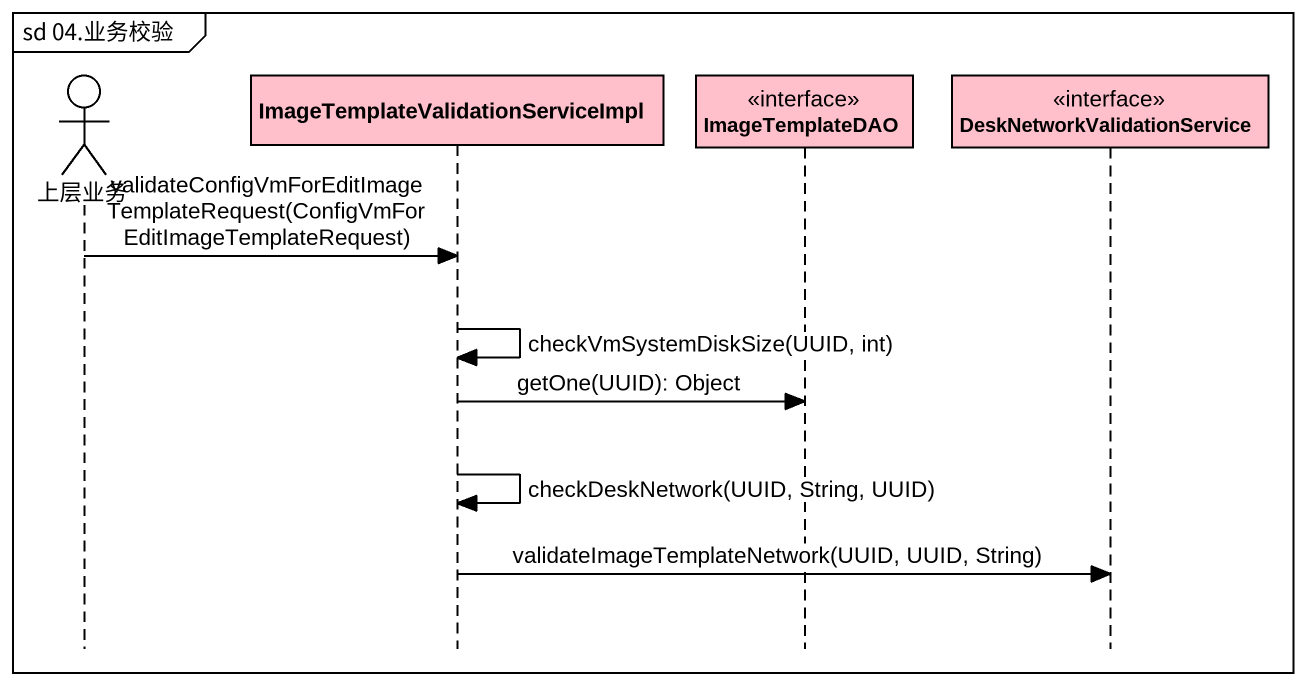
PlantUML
@startuml
mainframe sd 04.业务校验
hide footbox
actor 上层业务 #FFFFFF
participant "ImageTemplateValidationServiceImpl" as ImageTemplateValidationServi #FFC0CB
participant ImageTemplateDAO <<interface>> #FFC0CB
participant DeskNetworkValidationService <<interface>> #FFC0CB

上层业务 -> ImageTemplateValidationServi : validateConfigVmForEditImageTemplateRequest(ConfigVmForEditImageTemplateRequest)
ImageTemplateValidationServi -> ImageTemplateValidationServi : checkVmSystemDiskSize(UUID, int)
ImageTemplateValidationServi -> ImageTemplateDAO : getOne(UUID): Object
ImageTemplateValidationServi -> ImageTemplateValidationServi : checkDeskNetwork(UUID, String, UUID)
ImageTemplateValidationServi -> DeskNetworkValidationService : validateImageTemplateNetwork(UUID, UUID, String)
@enduml
